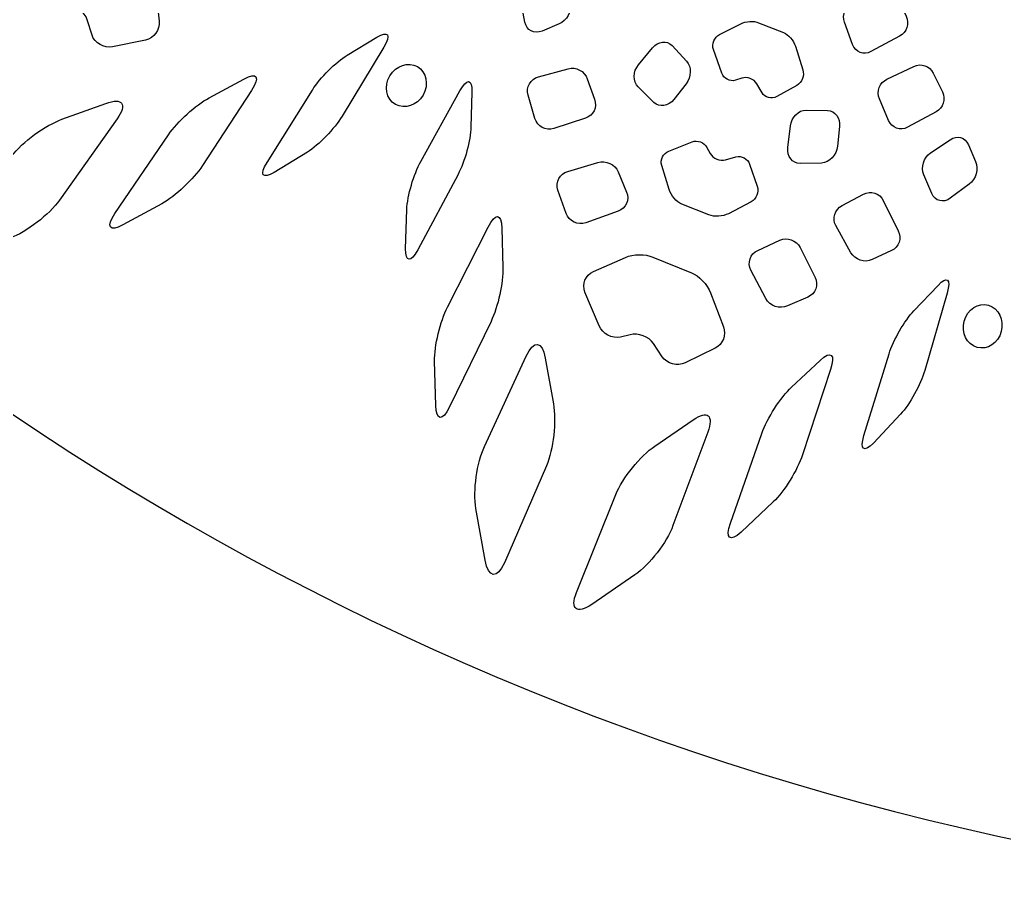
# Model space of a CAD drawing. Header units: centimetres. Extents: x -10.7 to 10.7, y -10.7 to 10.7.
# Drawn here: x -5.979 to -2.271, y -10.742 to -7.421 of the extents above; entities that cross this region are included whole.
import ezdxf

# ---------------------------------------------------------------- set-up
doc = ezdxf.new("R2010")
doc.units = ezdxf.units.CM
doc.header["$MEASUREMENT"] = 0
doc.layers.add('Camada 1', color=7, linetype='Continuous')

msp = doc.modelspace()

# ---------------------------------------------------------------- linework, layer by layer
at = {"layer": 'Camada 1'}
for points, knots in [([(-10.74208, 0), (-10.74208, 5.9327), (-5.9327, 10.74208), (0, 10.74208), (0, 10.74208), (5.9327, 10.74208), (10.74208, 5.9327), (10.74208, 0), (10.74208, 0), (10.74208, -5.9327), (5.9327, -10.74208), (0, -10.74208), (0, -10.74208), (-5.9327, -10.74208), (-10.74208, -5.9327), (-10.74208, 0)], [0, 0, 0, 0, 0.2, 0.2, 0.2, 0.2, 0.4, 0.4, 0.4, 0.4, 0.6, 0.6, 0.6, 0.6, 1, 1, 1, 1]), ([(-5.90444, -7.30396), (-5.89968, -7.33597), (-5.86904, -7.36299), (-5.83663, -7.36397), (-5.83663, -7.36397), (-5.83663, -7.36397), (-5.79964, -7.36463), (-5.79964, -7.36463), (-5.79964, -7.36463), (-5.76741, -7.36534), (-5.73365, -7.39111), (-5.72405, -7.42215), (-5.72405, -7.42215), (-5.72405, -7.42215), (-5.70632, -7.47938), (-5.70632, -7.47938), (-5.70632, -7.47938), (-5.69709, -7.51097), (-5.66094, -7.52936), (-5.6288, -7.52349), (-5.6288, -7.52349), (-5.6288, -7.52349), (-5.50463, -7.49822), (-5.50463, -7.49822), (-5.50463, -7.49822), (-5.47248, -7.49129), (-5.44973, -7.45948), (-5.45346, -7.42739), (-5.45346, -7.42739), (-5.45346, -7.42739), (-5.46841, -7.29269), (-5.46841, -7.29269), (-5.46841, -7.29269), (-5.4719, -7.26086), (-5.49476, -7.22078), (-5.51818, -7.20157), (-5.51818, -7.20157), (-5.51818, -7.20157), (-5.64142, -7.10452), (-5.64142, -7.10452), (-5.64142, -7.10452), (-5.66529, -7.08566), (-5.71095, -7.07497), (-5.74291, -7.08036), (-5.74291, -7.08036), (-5.74291, -7.08036), (-5.87375, -7.10189), (-5.87375, -7.10189), (-5.87375, -7.10189), (-5.90616, -7.10676), (-5.92907, -7.13679), (-5.92458, -7.16859), (-5.92458, -7.16859), (-5.92458, -7.16859), (-5.90444, -7.30396), (-5.90444, -7.30396)], [0, 0, 0, 0, 0.0666667, 0.0666667, 0.0666667, 0.0666667, 0.1333333, 0.1333333, 0.1333333, 0.1333333, 0.2, 0.2, 0.2, 0.2, 0.2666667, 0.2666667, 0.2666667, 0.2666667, 0.3333333, 0.3333333, 0.3333333, 0.3333333, 0.4, 0.4, 0.4, 0.4, 0.4666667, 0.4666667, 0.4666667, 0.4666667, 0.5333333, 0.5333333, 0.5333333, 0.5333333, 0.6, 0.6, 0.6, 0.6, 0.6666667, 0.6666667, 0.6666667, 0.6666667, 0.7333333, 0.7333333, 0.7333333, 0.7333333, 0.8, 0.8, 0.8, 0.8, 0.8666667, 0.8666667, 0.8666667, 0.8666667, 1, 1, 1, 1]), ([(-4.07636, -7.43074), (-4.07009, -7.46106), (-4.04091, -7.47627), (-4.01172, -7.46416), (-4.01172, -7.46416), (-4.01172, -7.46416), (-3.94732, -7.43715), (-3.94732, -7.43715), (-3.94732, -7.43715), (-3.91832, -7.42506), (-3.89932, -7.38987), (-3.90443, -7.3591), (-3.90443, -7.3591), (-3.90443, -7.3591), (-3.91874, -7.27319), (-3.91874, -7.27319), (-3.91874, -7.27319), (-3.92377, -7.2425), (-3.9511, -7.22742), (-3.97999, -7.23935), (-3.97999, -7.23935), (-3.97999, -7.23935), (-4.04992, -7.26618), (-4.04992, -7.26618), (-4.04992, -7.26618), (-4.07879, -7.27695), (-4.09797, -7.31095), (-4.09265, -7.34204), (-4.09265, -7.34204), (-4.09265, -7.34204), (-4.07636, -7.43074), (-4.07636, -7.43074)], [0, 0, 0, 0, 0.1111111, 0.1111111, 0.1111111, 0.1111111, 0.2222222, 0.2222222, 0.2222222, 0.2222222, 0.3333333, 0.3333333, 0.3333333, 0.3333333, 0.4444444, 0.4444444, 0.4444444, 0.4444444, 0.5555556, 0.5555556, 0.5555556, 0.5555556, 0.6666667, 0.6666667, 0.6666667, 0.6666667, 0.7777778, 0.7777778, 0.7777778, 0.7777778, 1, 1, 1, 1]), ([(-2.84186, -7.5147), (-2.8313, -7.54362), (-2.80053, -7.5565), (-2.77336, -7.5414), (-2.77336, -7.5414), (-2.77336, -7.5414), (-2.66517, -7.48361), (-2.66517, -7.48361), (-2.66517, -7.48361), (-2.63866, -7.46914), (-2.62744, -7.43548), (-2.6398, -7.40873), (-2.6398, -7.40873), (-2.6398, -7.40873), (-2.67174, -7.33933), (-2.67174, -7.33933), (-2.67174, -7.33933), (-2.68373, -7.31226), (-2.71579, -7.30247), (-2.74188, -7.31369), (-2.74188, -7.31369), (-2.74188, -7.31369), (-2.84205, -7.35814), (-2.84205, -7.35814), (-2.84205, -7.35814), (-2.86893, -7.36991), (-2.88274, -7.40283), (-2.87237, -7.43132), (-2.87237, -7.43132), (-2.87237, -7.43132), (-2.84186, -7.5147), (-2.84186, -7.5147)], [0, 0, 0, 0, 0.1111111, 0.1111111, 0.1111111, 0.1111111, 0.2222222, 0.2222222, 0.2222222, 0.2222222, 0.3333333, 0.3333333, 0.3333333, 0.3333333, 0.4444444, 0.4444444, 0.4444444, 0.4444444, 0.5555556, 0.5555556, 0.5555556, 0.5555556, 0.6666667, 0.6666667, 0.6666667, 0.6666667, 0.7777778, 0.7777778, 0.7777778, 0.7777778, 1, 1, 1, 1]), ([(-3.33486, -7.62243), (-3.32735, -7.64312), (-3.30417, -7.65566), (-3.28356, -7.64974), (-3.28356, -7.64974), (-3.28356, -7.64974), (-3.25969, -7.64191), (-3.25969, -7.64191), (-3.25969, -7.64191), (-3.23908, -7.635), (-3.21357, -7.64466), (-3.20288, -7.66281), (-3.20288, -7.66281), (-3.20288, -7.66281), (-3.18301, -7.69697), (-3.18301, -7.69697), (-3.18301, -7.69697), (-3.17253, -7.71533), (-3.14737, -7.72171), (-3.12784, -7.71086), (-3.12784, -7.71086), (-3.12784, -7.71086), (-3.05233, -7.66903), (-3.05233, -7.66903), (-3.05233, -7.66903), (-3.03299, -7.65805), (-3.02275, -7.63156), (-3.02939, -7.61056), (-3.02939, -7.61056), (-3.02939, -7.61056), (-3.05728, -7.52118), (-3.05728, -7.52118), (-3.05728, -7.52118), (-3.06382, -7.50001), (-3.08408, -7.47697), (-3.10215, -7.4699), (-3.10215, -7.4699), (-3.10215, -7.4699), (-3.19589, -7.43304), (-3.19589, -7.43304), (-3.19589, -7.43304), (-3.2137, -7.42502), (-3.24418, -7.4265), (-3.26357, -7.4368), (-3.26357, -7.4368), (-3.26357, -7.4368), (-3.34361, -7.47765), (-3.34361, -7.47765), (-3.34361, -7.47765), (-3.36324, -7.4876), (-3.37356, -7.51281), (-3.36631, -7.5335), (-3.36631, -7.5335), (-3.36631, -7.5335), (-3.33486, -7.62243), (-3.33486, -7.62243)], [0, 0, 0, 0, 0.0666667, 0.0666667, 0.0666667, 0.0666667, 0.1333333, 0.1333333, 0.1333333, 0.1333333, 0.2, 0.2, 0.2, 0.2, 0.2666667, 0.2666667, 0.2666667, 0.2666667, 0.3333333, 0.3333333, 0.3333333, 0.3333333, 0.4, 0.4, 0.4, 0.4, 0.4666667, 0.4666667, 0.4666667, 0.4666667, 0.5333333, 0.5333333, 0.5333333, 0.5333333, 0.6, 0.6, 0.6, 0.6, 0.6666667, 0.6666667, 0.6666667, 0.6666667, 0.7333333, 0.7333333, 0.7333333, 0.7333333, 0.8, 0.8, 0.8, 0.8, 0.8666667, 0.8666667, 0.8666667, 0.8666667, 1, 1, 1, 1]), ([(-5.04717, -7.95962), (-5.07633, -8.00613), (-5.06434, -8.02291), (-5.02061, -7.99677), (-5.02061, -7.99677), (-5.02061, -7.99677), (-4.89509, -7.92017), (-4.89509, -7.92017), (-4.89509, -7.92017), (-4.8521, -7.89384), (-4.79299, -7.83175), (-4.76481, -7.78502), (-4.76481, -7.78502), (-4.76481, -7.78502), (-4.6077, -7.52493), (-4.6077, -7.52493), (-4.6077, -7.52493), (-4.57923, -7.47736), (-4.5914, -7.46225), (-4.63336, -7.48781), (-4.63336, -7.48781), (-4.63336, -7.48781), (-4.74525, -7.55528), (-4.74525, -7.55528), (-4.74525, -7.55528), (-4.78798, -7.58073), (-4.84711, -7.63979), (-4.87632, -7.68633), (-4.87632, -7.68633), (-4.87632, -7.68633), (-5.04717, -7.95962), (-5.04717, -7.95962)], [0, 0, 0, 0, 0.1111111, 0.1111111, 0.1111111, 0.1111111, 0.2222222, 0.2222222, 0.2222222, 0.2222222, 0.3333333, 0.3333333, 0.3333333, 0.3333333, 0.4444444, 0.4444444, 0.4444444, 0.4444444, 0.5555556, 0.5555556, 0.5555556, 0.5555556, 0.6666667, 0.6666667, 0.6666667, 0.6666667, 0.7777778, 0.7777778, 0.7777778, 0.7777778, 1, 1, 1, 1]), ([(-3.5904, -7.73279), (-3.56974, -7.75303), (-3.53568, -7.74827), (-3.51513, -7.72207), (-3.51513, -7.72207), (-3.51513, -7.72207), (-3.46909, -7.66349), (-3.46909, -7.66349), (-3.46909, -7.66349), (-3.44874, -7.63711), (-3.44811, -7.59816), (-3.46758, -7.57737), (-3.46758, -7.57737), (-3.46758, -7.57737), (-3.52208, -7.51869), (-3.52208, -7.51869), (-3.52208, -7.51869), (-3.54137, -7.49792), (-3.57463, -7.50197), (-3.5959, -7.52792), (-3.5959, -7.52792), (-3.5959, -7.52792), (-3.64802, -7.59118), (-3.64802, -7.59118), (-3.64802, -7.59118), (-3.66956, -7.61674), (-3.67038, -7.65436), (-3.64979, -7.67468), (-3.64979, -7.67468), (-3.64979, -7.67468), (-3.5904, -7.73279), (-3.5904, -7.73279)], [0, 0, 0, 0, 0.1111111, 0.1111111, 0.1111111, 0.1111111, 0.2222222, 0.2222222, 0.2222222, 0.2222222, 0.3333333, 0.3333333, 0.3333333, 0.3333333, 0.4444444, 0.4444444, 0.4444444, 0.4444444, 0.5555556, 0.5555556, 0.5555556, 0.5555556, 0.6666667, 0.6666667, 0.6666667, 0.6666667, 0.7777778, 0.7777778, 0.7777778, 0.7777778, 1, 1, 1, 1]), ([(-4.4809, -7.59796), (-4.51514, -7.57851), (-4.56178, -7.59396), (-4.58501, -7.63304), (-4.58501, -7.63304), (-4.60821, -7.67215), (-4.59856, -7.72017), (-4.56361, -7.74033), (-4.56361, -7.74033), (-4.52847, -7.76039), (-4.48188, -7.74472), (-4.45944, -7.70525), (-4.45944, -7.70525), (-4.43698, -7.6658), (-4.44661, -7.61786), (-4.4809, -7.59796)], [0, 0, 0, 0, 0.2, 0.2, 0.2, 0.2, 0.4, 0.4, 0.4, 0.4, 0.6, 0.6, 0.6, 0.6, 1, 1, 1, 1]), ([(-4.03828, -7.79362), (-4.02923, -7.82357), (-3.99708, -7.84072), (-3.96735, -7.83119), (-3.96735, -7.83119), (-3.96735, -7.83119), (-3.84765, -7.79251), (-3.84765, -7.79251), (-3.84765, -7.79251), (-3.81823, -7.7828), (-3.80325, -7.75052), (-3.81386, -7.72113), (-3.81386, -7.72113), (-3.81386, -7.72113), (-3.84114, -7.64429), (-3.84114, -7.64429), (-3.84114, -7.64429), (-3.85154, -7.61492), (-3.88382, -7.59772), (-3.91337, -7.60606), (-3.91337, -7.60606), (-3.91337, -7.60606), (-4.02532, -7.63662), (-4.02532, -7.63662), (-4.02532, -7.63662), (-4.05535, -7.64488), (-4.073, -7.6758), (-4.06419, -7.70597), (-4.06419, -7.70597), (-4.06419, -7.70597), (-4.03828, -7.79362), (-4.03828, -7.79362)], [0, 0, 0, 0, 0.1111111, 0.1111111, 0.1111111, 0.1111111, 0.2222222, 0.2222222, 0.2222222, 0.2222222, 0.3333333, 0.3333333, 0.3333333, 0.3333333, 0.4444444, 0.4444444, 0.4444444, 0.4444444, 0.5555556, 0.5555556, 0.5555556, 0.5555556, 0.6666667, 0.6666667, 0.6666667, 0.6666667, 0.7777778, 0.7777778, 0.7777778, 0.7777778, 1, 1, 1, 1]), ([(-2.7064, -7.80124), (-2.69431, -7.82926), (-2.662, -7.8409), (-2.63515, -7.82653), (-2.63515, -7.82653), (-2.63515, -7.82653), (-2.52725, -7.76909), (-2.52725, -7.76909), (-2.52725, -7.76909), (-2.50079, -7.75472), (-2.49055, -7.72064), (-2.50399, -7.69345), (-2.50399, -7.69345), (-2.50399, -7.69345), (-2.5387, -7.62273), (-2.5387, -7.62273), (-2.5387, -7.62273), (-2.55198, -7.59569), (-2.58429, -7.5841), (-2.61114, -7.59728), (-2.61114, -7.59728), (-2.61114, -7.59728), (-2.71277, -7.64559), (-2.71277, -7.64559), (-2.71277, -7.64559), (-2.74008, -7.65818), (-2.75299, -7.69165), (-2.74113, -7.71965), (-2.74113, -7.71965), (-2.74113, -7.71965), (-2.7064, -7.80124), (-2.7064, -7.80124)], [0, 0, 0, 0, 0.1111111, 0.1111111, 0.1111111, 0.1111111, 0.2222222, 0.2222222, 0.2222222, 0.2222222, 0.3333333, 0.3333333, 0.3333333, 0.3333333, 0.4444444, 0.4444444, 0.4444444, 0.4444444, 0.5555556, 0.5555556, 0.5555556, 0.5555556, 0.6666667, 0.6666667, 0.6666667, 0.6666667, 0.7777778, 0.7777778, 0.7777778, 0.7777778, 1, 1, 1, 1]), ([(-5.61978, -8.15126), (-5.65396, -8.20127), (-5.64111, -8.22206), (-5.5898, -8.19447), (-5.5898, -8.19447), (-5.5898, -8.19447), (-5.44277, -8.11443), (-5.44277, -8.11443), (-5.44277, -8.11443), (-5.39208, -8.08652), (-5.32384, -8.02177), (-5.29037, -7.97055), (-5.29037, -7.97055), (-5.29037, -7.97055), (-5.10558, -7.68829), (-5.10558, -7.68829), (-5.10558, -7.68829), (-5.07208, -7.63709), (-5.08486, -7.61786), (-5.13437, -7.64511), (-5.13437, -7.64511), (-5.13437, -7.64511), (-5.26529, -7.71599), (-5.26529, -7.71599), (-5.26529, -7.71599), (-5.31569, -7.74314), (-5.3838, -7.80423), (-5.41843, -7.85519), (-5.41843, -7.85519), (-5.41843, -7.85519), (-5.61978, -8.15126), (-5.61978, -8.15126)], [0, 0, 0, 0, 0.1111111, 0.1111111, 0.1111111, 0.1111111, 0.2222222, 0.2222222, 0.2222222, 0.2222222, 0.3333333, 0.3333333, 0.3333333, 0.3333333, 0.4444444, 0.4444444, 0.4444444, 0.4444444, 0.5555556, 0.5555556, 0.5555556, 0.5555556, 0.6666667, 0.6666667, 0.6666667, 0.6666667, 0.7777778, 0.7777778, 0.7777778, 0.7777778, 1, 1, 1, 1]), ([(-4.328, -8.00441), (-4.3021, -7.95589), (-4.28064, -7.87529), (-4.27987, -7.82579), (-4.27987, -7.82579), (-4.27987, -7.82579), (-4.27627, -7.69405), (-4.27627, -7.69405), (-4.27627, -7.69405), (-4.27442, -7.64338), (-4.29426, -7.64156), (-4.32093, -7.68958), (-4.32093, -7.68958), (-4.32093, -7.68958), (-4.46822, -7.95533), (-4.46822, -7.95533), (-4.46822, -7.95533), (-4.49492, -8.00346), (-4.51881, -8.08463), (-4.52085, -8.13631), (-4.52085, -8.13631), (-4.52085, -8.13631), (-4.52543, -8.28434), (-4.52543, -8.28434), (-4.52543, -8.28434), (-4.52628, -8.33517), (-4.50548, -8.33734), (-4.47963, -8.28884), (-4.47963, -8.28884), (-4.47963, -8.28884), (-4.328, -8.00441), (-4.328, -8.00441)], [0, 0, 0, 0, 0.1111111, 0.1111111, 0.1111111, 0.1111111, 0.2222222, 0.2222222, 0.2222222, 0.2222222, 0.3333333, 0.3333333, 0.3333333, 0.3333333, 0.4444444, 0.4444444, 0.4444444, 0.4444444, 0.5555556, 0.5555556, 0.5555556, 0.5555556, 0.6666667, 0.6666667, 0.6666667, 0.6666667, 0.7777778, 0.7777778, 0.7777778, 0.7777778, 1, 1, 1, 1]), ([(-6.24716, -8.25487), (-6.28785, -8.30916), (-6.26732, -8.33517), (-6.20247, -8.31226), (-6.20247, -8.31226), (-6.20247, -8.31226), (-6.0161, -8.24482), (-6.0161, -8.24482), (-6.0161, -8.24482), (-5.95202, -8.22111), (-5.86817, -8.15611), (-5.82899, -8.10081), (-5.82899, -8.10081), (-5.82899, -8.10081), (-5.61187, -7.79493), (-5.61187, -7.79493), (-5.61187, -7.79493), (-5.57274, -7.73939), (-5.59131, -7.71357), (-5.65378, -7.73699), (-5.65378, -7.73699), (-5.65378, -7.73699), (-5.81936, -7.7966), (-5.81936, -7.7966), (-5.81936, -7.7966), (-5.8827, -7.8192), (-5.96853, -7.88177), (-6.00909, -7.93598), (-6.00909, -7.93598), (-6.00909, -7.93598), (-6.24716, -8.25487), (-6.24716, -8.25487)], [0, 0, 0, 0, 0.1111111, 0.1111111, 0.1111111, 0.1111111, 0.2222222, 0.2222222, 0.2222222, 0.2222222, 0.3333333, 0.3333333, 0.3333333, 0.3333333, 0.4444444, 0.4444444, 0.4444444, 0.4444444, 0.5555556, 0.5555556, 0.5555556, 0.5555556, 0.6666667, 0.6666667, 0.6666667, 0.6666667, 0.7777778, 0.7777778, 0.7777778, 0.7777778, 1, 1, 1, 1]), ([(-3.01741, -7.76208), (-3.04575, -7.76168), (-3.0725, -7.7883), (-3.07644, -7.8214), (-3.07644, -7.8214), (-3.07644, -7.8214), (-3.08586, -7.90263), (-3.08586, -7.90263), (-3.08586, -7.90263), (-3.08975, -7.93594), (-3.06887, -7.96288), (-3.03972, -7.96251), (-3.03972, -7.96251), (-3.03972, -7.96251), (-2.95868, -7.96145), (-2.95868, -7.96145), (-2.95868, -7.96145), (-2.92936, -7.95962), (-2.90275, -7.93084), (-2.8992, -7.89792), (-2.8992, -7.89792), (-2.8992, -7.89792), (-2.89163, -7.82431), (-2.89163, -7.82431), (-2.89163, -7.82431), (-2.88827, -7.79148), (-2.90806, -7.76412), (-2.93613, -7.76356), (-2.93613, -7.76356), (-2.93613, -7.76356), (-3.01741, -7.76208), (-3.01741, -7.76208)], [0, 0, 0, 0, 0.1111111, 0.1111111, 0.1111111, 0.1111111, 0.2222222, 0.2222222, 0.2222222, 0.2222222, 0.3333333, 0.3333333, 0.3333333, 0.3333333, 0.4444444, 0.4444444, 0.4444444, 0.4444444, 0.5555556, 0.5555556, 0.5555556, 0.5555556, 0.6666667, 0.6666667, 0.6666667, 0.6666667, 0.7777778, 0.7777778, 0.7777778, 0.7777778, 1, 1, 1, 1]), ([(-2.54818, -7.92276), (-2.57403, -7.93969), (-2.58583, -7.97726), (-2.57382, -8.00618), (-2.57382, -8.00618), (-2.57382, -8.00618), (-2.54416, -8.07661), (-2.54416, -8.07661), (-2.54416, -8.07661), (-2.53159, -8.10476), (-2.49992, -8.11262), (-2.4742, -8.09405), (-2.4742, -8.09405), (-2.4742, -8.09405), (-2.40287, -8.04134), (-2.40287, -8.04134), (-2.40287, -8.04134), (-2.37742, -8.02248), (-2.36705, -7.98379), (-2.37932, -7.95532), (-2.37932, -7.95532), (-2.37932, -7.95532), (-2.40623, -7.89243), (-2.40623, -7.89243), (-2.40623, -7.89243), (-2.41827, -7.86428), (-2.44867, -7.85579), (-2.4746, -7.8737), (-2.4746, -7.8737), (-2.4746, -7.8737), (-2.54818, -7.92276), (-2.54818, -7.92276)], [0, 0, 0, 0, 0.1111111, 0.1111111, 0.1111111, 0.1111111, 0.2222222, 0.2222222, 0.2222222, 0.2222222, 0.3333333, 0.3333333, 0.3333333, 0.3333333, 0.4444444, 0.4444444, 0.4444444, 0.4444444, 0.5555556, 0.5555556, 0.5555556, 0.5555556, 0.6666667, 0.6666667, 0.6666667, 0.6666667, 0.7777778, 0.7777778, 0.7777778, 0.7777778, 1, 1, 1, 1]), ([(-3.53475, -7.91636), (-3.55547, -7.9243), (-3.5674, -7.94875), (-3.56081, -7.97076), (-3.56081, -7.97076), (-3.56081, -7.97076), (-3.53316, -8.06067), (-3.53316, -8.06067), (-3.53316, -8.06067), (-3.52655, -8.0825), (-3.5048, -8.10787), (-3.48527, -8.11666), (-3.48527, -8.11666), (-3.48527, -8.11666), (-3.38306, -8.15696), (-3.38306, -8.15696), (-3.38306, -8.15696), (-3.36332, -8.16479), (-3.33017, -8.16273), (-3.30985, -8.15209), (-3.30985, -8.15209), (-3.30985, -8.15209), (-3.22412, -8.10764), (-3.22412, -8.10764), (-3.22412, -8.10764), (-3.20409, -8.09695), (-3.19388, -8.07055), (-3.20126, -8.04909), (-3.20126, -8.04909), (-3.20126, -8.04909), (-3.22989, -7.96612), (-3.22989, -7.96612), (-3.22989, -7.96612), (-3.23695, -7.94466), (-3.26021, -7.93212), (-3.2813, -7.93815), (-3.2813, -7.93815), (-3.2813, -7.93815), (-3.32056, -7.94895), (-3.32056, -7.94895), (-3.32056, -7.94895), (-3.34199, -7.95474), (-3.36824, -7.94408), (-3.37869, -7.9249), (-3.37869, -7.9249), (-3.37869, -7.9249), (-3.39073, -7.90299), (-3.39073, -7.90299), (-3.39073, -7.90299), (-3.40113, -7.8832), (-3.42608, -7.87352), (-3.44661, -7.88169), (-3.44661, -7.88169), (-3.44661, -7.88169), (-3.53475, -7.91636), (-3.53475, -7.91636)], [0, 0, 0, 0, 0.0666667, 0.0666667, 0.0666667, 0.0666667, 0.1333333, 0.1333333, 0.1333333, 0.1333333, 0.2, 0.2, 0.2, 0.2, 0.2666667, 0.2666667, 0.2666667, 0.2666667, 0.3333333, 0.3333333, 0.3333333, 0.3333333, 0.4, 0.4, 0.4, 0.4, 0.4666667, 0.4666667, 0.4666667, 0.4666667, 0.5333333, 0.5333333, 0.5333333, 0.5333333, 0.6, 0.6, 0.6, 0.6, 0.6666667, 0.6666667, 0.6666667, 0.6666667, 0.7333333, 0.7333333, 0.7333333, 0.7333333, 0.8, 0.8, 0.8, 0.8, 0.8666667, 0.8666667, 0.8666667, 0.8666667, 1, 1, 1, 1]), ([(-3.92128, -8.15081), (-3.91064, -8.18044), (-3.87672, -8.19653), (-3.84638, -8.18597), (-3.84638, -8.18597), (-3.84638, -8.18597), (-3.72478, -8.1429), (-3.72478, -8.1429), (-3.72478, -8.1429), (-3.69483, -8.13213), (-3.68089, -8.09948), (-3.69308, -8.07059), (-3.69308, -8.07059), (-3.69308, -8.07059), (-3.72491, -7.99505), (-3.72491, -7.99505), (-3.72491, -7.99505), (-3.7369, -7.96603), (-3.77113, -7.95028), (-3.8013, -7.95957), (-3.8013, -7.95957), (-3.8013, -7.95957), (-3.91502, -7.99344), (-3.91502, -7.99344), (-3.91502, -7.99344), (-3.9451, -8.00148), (-3.9618, -8.03278), (-3.9519, -8.06369), (-3.9519, -8.06369), (-3.9519, -8.06369), (-3.92128, -8.15081), (-3.92128, -8.15081)], [0, 0, 0, 0, 0.1111111, 0.1111111, 0.1111111, 0.1111111, 0.2222222, 0.2222222, 0.2222222, 0.2222222, 0.3333333, 0.3333333, 0.3333333, 0.3333333, 0.4444444, 0.4444444, 0.4444444, 0.4444444, 0.5555556, 0.5555556, 0.5555556, 0.5555556, 0.6666667, 0.6666667, 0.6666667, 0.6666667, 0.7777778, 0.7777778, 0.7777778, 0.7777778, 1, 1, 1, 1]), ([(-2.8816, -8.12157), (-2.90938, -8.13633), (-2.92039, -8.17028), (-2.90536, -8.19724), (-2.90536, -8.19724), (-2.90536, -8.19724), (-2.8485, -8.29918), (-2.8485, -8.29918), (-2.8485, -8.29918), (-2.83318, -8.32633), (-2.79709, -8.33813), (-2.76873, -8.32511), (-2.76873, -8.32511), (-2.76873, -8.32511), (-2.6952, -8.29116), (-2.6952, -8.29116), (-2.6952, -8.29116), (-2.66713, -8.2782), (-2.65612, -8.24425), (-2.67033, -8.21618), (-2.67033, -8.21618), (-2.67033, -8.21618), (-2.72661, -8.10281), (-2.72661, -8.10281), (-2.72661, -8.10281), (-2.74029, -8.07482), (-2.77368, -8.06413), (-2.80125, -8.07908), (-2.80125, -8.07908), (-2.80125, -8.07908), (-2.8816, -8.12157), (-2.8816, -8.12157)], [0, 0, 0, 0, 0.1111111, 0.1111111, 0.1111111, 0.1111111, 0.2222222, 0.2222222, 0.2222222, 0.2222222, 0.3333333, 0.3333333, 0.3333333, 0.3333333, 0.4444444, 0.4444444, 0.4444444, 0.4444444, 0.5555556, 0.5555556, 0.5555556, 0.5555556, 0.6666667, 0.6666667, 0.6666667, 0.6666667, 0.7777778, 0.7777778, 0.7777778, 0.7777778, 1, 1, 1, 1]), ([(-4.20378, -8.55816), (-4.17708, -8.50302), (-4.15721, -8.41163), (-4.15909, -8.35488), (-4.15909, -8.35488), (-4.15909, -8.35488), (-4.16301, -8.20634), (-4.16301, -8.20634), (-4.16301, -8.20634), (-4.16431, -8.15004), (-4.18727, -8.14863), (-4.21489, -8.20301), (-4.21489, -8.20301), (-4.21489, -8.20301), (-4.36758, -8.50395), (-4.36758, -8.50395), (-4.36758, -8.50395), (-4.39523, -8.55861), (-4.41745, -8.64997), (-4.41616, -8.70749), (-4.41616, -8.70749), (-4.41616, -8.70749), (-4.41203, -8.87455), (-4.41203, -8.87455), (-4.41203, -8.87455), (-4.41036, -8.93244), (-4.38652, -8.93501), (-4.35999, -8.88013), (-4.35999, -8.88013), (-4.35999, -8.88013), (-4.20378, -8.55816), (-4.20378, -8.55816)], [0, 0, 0, 0, 0.1111111, 0.1111111, 0.1111111, 0.1111111, 0.2222222, 0.2222222, 0.2222222, 0.2222222, 0.3333333, 0.3333333, 0.3333333, 0.3333333, 0.4444444, 0.4444444, 0.4444444, 0.4444444, 0.5555556, 0.5555556, 0.5555556, 0.5555556, 0.6666667, 0.6666667, 0.6666667, 0.6666667, 0.7777778, 0.7777778, 0.7777778, 0.7777778, 1, 1, 1, 1]), ([(-3.19908, -8.29061), (-3.22776, -8.30365), (-3.23953, -8.33736), (-3.22485, -8.36541), (-3.22485, -8.36541), (-3.22485, -8.36541), (-3.16889, -8.47185), (-3.16889, -8.47185), (-3.16889, -8.47185), (-3.15415, -8.50098), (-3.11648, -8.51167), (-3.08697, -8.49955), (-3.08697, -8.49955), (-3.08697, -8.49955), (-3.01032, -8.46656), (-3.01032, -8.46656), (-3.01032, -8.46656), (-2.98111, -8.45378), (-2.96915, -8.42028), (-2.98341, -8.39229), (-2.98341, -8.39229), (-2.98341, -8.39229), (-3.04008, -8.27905), (-3.04008, -8.27905), (-3.04008, -8.27905), (-3.05413, -8.25164), (-3.088, -8.23902), (-3.11625, -8.25217), (-3.11625, -8.25217), (-3.11625, -8.25217), (-3.19908, -8.29061), (-3.19908, -8.29061)], [0, 0, 0, 0, 0.1111111, 0.1111111, 0.1111111, 0.1111111, 0.2222222, 0.2222222, 0.2222222, 0.2222222, 0.3333333, 0.3333333, 0.3333333, 0.3333333, 0.4444444, 0.4444444, 0.4444444, 0.4444444, 0.5555556, 0.5555556, 0.5555556, 0.5555556, 0.6666667, 0.6666667, 0.6666667, 0.6666667, 0.7777778, 0.7777778, 0.7777778, 0.7777778, 1, 1, 1, 1]), ([(-3.79632, -8.57475), (-3.78367, -8.60507), (-3.74756, -8.62399), (-3.71618, -8.61703), (-3.71618, -8.61703), (-3.71618, -8.61703), (-3.68028, -8.60814), (-3.68028, -8.60814), (-3.68028, -8.60814), (-3.64885, -8.59986), (-3.60876, -8.61486), (-3.59138, -8.64166), (-3.59138, -8.64166), (-3.59138, -8.64166), (-3.55892, -8.69108), (-3.55892, -8.69108), (-3.55892, -8.69108), (-3.54122, -8.71759), (-3.50225, -8.72831), (-3.47288, -8.71397), (-3.47288, -8.71397), (-3.47288, -8.71397), (-3.35977, -8.6592), (-3.35977, -8.6592), (-3.35977, -8.6592), (-3.33067, -8.64462), (-3.3168, -8.60798), (-3.32858, -8.57768), (-3.32858, -8.57768), (-3.32858, -8.57768), (-3.37721, -8.44978), (-3.37721, -8.44978), (-3.37721, -8.44978), (-3.38859, -8.41954), (-3.42071, -8.38559), (-3.44904, -8.3744), (-3.44904, -8.3744), (-3.44904, -8.3744), (-3.59419, -8.31582), (-3.59419, -8.31582), (-3.59419, -8.31582), (-3.62179, -8.30338), (-3.66825, -8.30405), (-3.6978, -8.31693), (-3.6978, -8.31693), (-3.6978, -8.31693), (-3.81811, -8.36971), (-3.81811, -8.36971), (-3.81811, -8.36971), (-3.84796, -8.38267), (-3.86227, -8.41747), (-3.85002, -8.44734), (-3.85002, -8.44734), (-3.85002, -8.44734), (-3.79632, -8.57475), (-3.79632, -8.57475)], [0, 0, 0, 0, 0.0666667, 0.0666667, 0.0666667, 0.0666667, 0.1333333, 0.1333333, 0.1333333, 0.1333333, 0.2, 0.2, 0.2, 0.2, 0.2666667, 0.2666667, 0.2666667, 0.2666667, 0.3333333, 0.3333333, 0.3333333, 0.3333333, 0.4, 0.4, 0.4, 0.4, 0.4666667, 0.4666667, 0.4666667, 0.4666667, 0.5333333, 0.5333333, 0.5333333, 0.5333333, 0.6, 0.6, 0.6, 0.6, 0.6666667, 0.6666667, 0.6666667, 0.6666667, 0.7333333, 0.7333333, 0.7333333, 0.7333333, 0.8, 0.8, 0.8, 0.8, 0.8666667, 0.8666667, 0.8666667, 0.8666667, 1, 1, 1, 1]), ([(-2.7994, -8.98819), (-2.81554, -9.04055), (-2.79927, -9.05315), (-2.76358, -9.01592), (-2.76358, -9.01592), (-2.76358, -9.01592), (-2.66166, -8.90741), (-2.66166, -8.90741), (-2.66166, -8.90741), (-2.62652, -8.86979), (-2.58572, -8.79581), (-2.57056, -8.74305), (-2.57056, -8.74305), (-2.57056, -8.74305), (-2.48605, -8.45116), (-2.48605, -8.45116), (-2.48605, -8.45116), (-2.47084, -8.39845), (-2.48605, -8.38541), (-2.52042, -8.42206), (-2.52042, -8.42206), (-2.52042, -8.42206), (-2.61152, -8.51824), (-2.61152, -8.51824), (-2.61152, -8.51824), (-2.64631, -8.55462), (-2.68867, -8.62746), (-2.70492, -8.68006), (-2.70492, -8.68006), (-2.70492, -8.68006), (-2.7994, -8.98819), (-2.7994, -8.98819)], [0, 0, 0, 0, 0.1111111, 0.1111111, 0.1111111, 0.1111111, 0.2222222, 0.2222222, 0.2222222, 0.2222222, 0.3333333, 0.3333333, 0.3333333, 0.3333333, 0.4444444, 0.4444444, 0.4444444, 0.4444444, 0.5555556, 0.5555556, 0.5555556, 0.5555556, 0.6666667, 0.6666667, 0.6666667, 0.6666667, 0.7777778, 0.7777778, 0.7777778, 0.7777778, 1, 1, 1, 1]), ([(-2.33053, -8.4968), (-2.36863, -8.48585), (-2.40943, -8.51262), (-2.42173, -8.55657), (-2.42173, -8.55657), (-2.43393, -8.60012), (-2.41228, -8.64452), (-2.37342, -8.65552), (-2.37342, -8.65552), (-2.33456, -8.66652), (-2.29383, -8.64007), (-2.28235, -8.59615), (-2.28235, -8.59615), (-2.27095, -8.55215), (-2.29254, -8.50762), (-2.33053, -8.4968)], [0, 0, 0, 0, 0.2, 0.2, 0.2, 0.2, 0.4, 0.4, 0.4, 0.4, 0.6, 0.6, 0.6, 0.6, 1, 1, 1, 1]), ([(-3.99521, -9.10198), (-3.96825, -9.03962), (-3.95682, -8.93426), (-3.96878, -8.86835), (-3.96878, -8.86835), (-3.96878, -8.86835), (-3.99971, -8.69574), (-3.99971, -8.69574), (-3.99971, -8.69574), (-4.0108, -8.62991), (-4.04247, -8.62721), (-4.07112, -8.68846), (-4.07112, -8.68846), (-4.07112, -8.68846), (-4.22857, -9.02895), (-4.22857, -9.02895), (-4.22857, -9.02895), (-4.25712, -9.09062), (-4.27178, -9.19529), (-4.26035, -9.26247), (-4.26035, -9.26247), (-4.26035, -9.26247), (-4.2258, -9.45704), (-4.2258, -9.45704), (-4.2258, -9.45704), (-4.21344, -9.52448), (-4.18037, -9.52924), (-4.15341, -9.4668), (-4.15341, -9.4668), (-4.15341, -9.4668), (-3.99521, -9.10198), (-3.99521, -9.10198)], [0, 0, 0, 0, 0.1111111, 0.1111111, 0.1111111, 0.1111111, 0.2222222, 0.2222222, 0.2222222, 0.2222222, 0.3333333, 0.3333333, 0.3333333, 0.3333333, 0.4444444, 0.4444444, 0.4444444, 0.4444444, 0.5555556, 0.5555556, 0.5555556, 0.5555556, 0.6666667, 0.6666667, 0.6666667, 0.6666667, 0.7777778, 0.7777778, 0.7777778, 0.7777778, 1, 1, 1, 1]), ([(-3.30229, -9.31796), (-3.32248, -9.37551), (-3.30393, -9.3908), (-3.26181, -9.35164), (-3.26181, -9.35164), (-3.26181, -9.35164), (-3.14063, -9.23742), (-3.14063, -9.23742), (-3.14063, -9.23742), (-3.09912, -9.198), (-3.05001, -9.11815), (-3.03091, -9.06002), (-3.03091, -9.06002), (-3.03091, -9.06002), (-2.92524, -8.73953), (-2.92524, -8.73953), (-2.92524, -8.73953), (-2.90619, -8.68167), (-2.92331, -8.66603), (-2.96403, -8.70453), (-2.96403, -8.70453), (-2.96403, -8.70453), (-3.07164, -8.80565), (-3.07164, -8.80565), (-3.07164, -8.80565), (-3.11321, -8.84404), (-3.1639, -8.92244), (-3.18419, -8.98001), (-3.18419, -8.98001), (-3.18419, -8.98001), (-3.30229, -9.31796), (-3.30229, -9.31796)], [0, 0, 0, 0, 0.1111111, 0.1111111, 0.1111111, 0.1111111, 0.2222222, 0.2222222, 0.2222222, 0.2222222, 0.3333333, 0.3333333, 0.3333333, 0.3333333, 0.4444444, 0.4444444, 0.4444444, 0.4444444, 0.5555556, 0.5555556, 0.5555556, 0.5555556, 0.6666667, 0.6666667, 0.6666667, 0.6666667, 0.7777778, 0.7777778, 0.7777778, 0.7777778, 1, 1, 1, 1]), ([(-3.88168, -9.57908), (-3.90695, -9.64224), (-3.8806, -9.66242), (-3.82392, -9.62422), (-3.82392, -9.62422), (-3.82392, -9.62422), (-3.66168, -9.51265), (-3.66168, -9.51265), (-3.66168, -9.51265), (-3.6062, -9.47399), (-3.54211, -9.39012), (-3.51851, -9.32644), (-3.51851, -9.32644), (-3.51851, -9.32644), (-3.38759, -8.97497), (-3.38759, -8.97497), (-3.38759, -8.97497), (-3.36404, -8.91144), (-3.38846, -8.89046), (-3.44278, -8.92848), (-3.44278, -8.92848), (-3.44278, -8.92848), (-3.58653, -9.02717), (-3.58653, -9.02717), (-3.58653, -9.02717), (-3.64185, -9.06485), (-3.7085, -9.14695), (-3.73377, -9.20981), (-3.73377, -9.20981), (-3.73377, -9.20981), (-3.88168, -9.57908), (-3.88168, -9.57908)], [0, 0, 0, 0, 0.1111111, 0.1111111, 0.1111111, 0.1111111, 0.2222222, 0.2222222, 0.2222222, 0.2222222, 0.3333333, 0.3333333, 0.3333333, 0.3333333, 0.4444444, 0.4444444, 0.4444444, 0.4444444, 0.5555556, 0.5555556, 0.5555556, 0.5555556, 0.6666667, 0.6666667, 0.6666667, 0.6666667, 0.7777778, 0.7777778, 0.7777778, 0.7777778, 1, 1, 1, 1])]:
    msp.add_open_spline(points, degree=3, knots=knots, dxfattribs=at)

doc.saveas('drawing.dxf')
